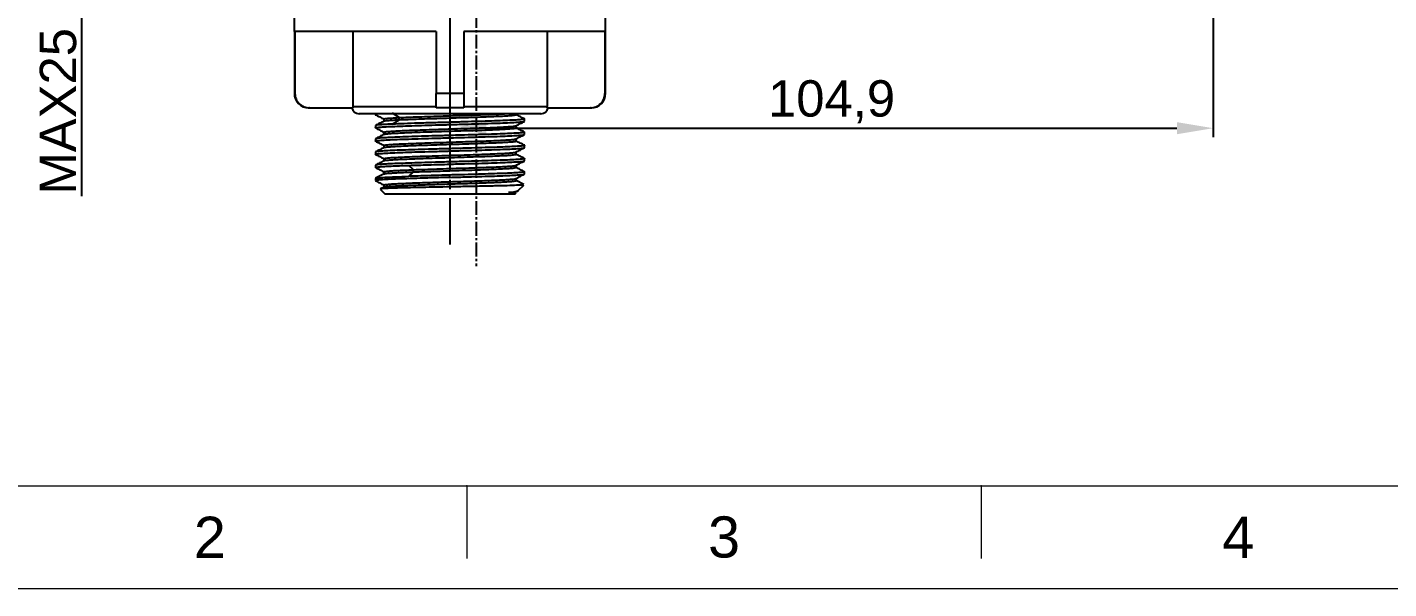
# Model space of a CAD drawing. Header units: millimetres. Extents: x 1243 to 1837, y -609 to -189.
# Drawn here: x 1337.7 to 1525, y -609 to -531.8 of the extents above; entities that cross this region are included whole.
import ezdxf

# ---------------------------------------------------------------- set-up
doc = ezdxf.new("R2010")
doc.units = ezdxf.units.MM
doc.header["$LTSCALE"] = 0.1
doc.linetypes.add('CENTER2', pattern=[28.575, 19.05, -3.175, 3.175, -3.175])
doc.linetypes.add('CENTERX2', pattern=[101.6, 63.5, -12.7, 12.7, -12.7])
doc.layers.get('0').update_dxf_attribs({"lineweight": 13})
doc.layers.add('CENTER', color=1, linetype='CENTERX2')
doc.layers.add('Cneter', color=1, linetype='CENTER2')
doc.layers.add('DIM', color=3, linetype='Continuous', lineweight=9)
doc.styles.get("Standard").update_dxf_attribs({"font": 'arial.ttf'})
doc.dimstyles.new('ISO-25', dxfattribs={"dimtxt": 2.5, "dimasz": 2.5, "dimexe": 1.25, "dimexo": 0.625, "dimtad": 1, "dimdec": 1, "dimtxsty": 'Standard', "dimcen": 2.5, "dimadec": 0, "dimazin": 0, "dimtfac": 1, "dimtdec": 1, "dimtmove": 0, "dimatfit": 3, "dimfxl": 0, "dimarcsym": 0})

# ---------------------------------------------------------------- blocks, each defined once
blk = doc.blocks.new('*D53')
at = {"layer": 'Defpoints', "color": 0}
for p in [(1378.12, -512.67), (1345.18, -526.69), (1376.87, -526.69)]:
    blk.add_point(p, dxfattribs=at)
at = {"layer": 'DIM', "color": 3, "linetype": 'ByBlock', "lineweight": -2}
for p, q in [((1377.5, -512.67), (1343.93, -512.67)), ((1345.18, -517.67), (1345.18, -521.69)), ((1376.24, -526.69), (1343.93, -526.69)), ((1345.18, -526.69), (1345.18, -555.04))]:
    blk.add_line(p, q, dxfattribs=at)
at = {"layer": 'DIM', "color": 3}
for points in [[(1344.34, -517.67), (1346.01, -517.67), (1345.18, -512.67)], [(1344.34, -521.69), (1346.01, -521.69), (1345.18, -526.69)]]:
    blk.add_solid(points, dxfattribs=at)
at = {"layer": 'DIM', "color": 3, "insert": (1342, -543.36), "char_height": 5, "attachment_point": 5, "rotation": 90}
blk.add_mtext('MAX25', dxfattribs=at)
blk = doc.blocks.new('*D54')
at = {"layer": 'Defpoints', "color": 0}
for p in [(1386.66, -426.03), (1376.94, -460.69), (1395.87, -463.88), (1388.41, -503.49), (1395.87, -561.76)]:
    blk.add_point(p, dxfattribs=at)
at = {"layer": 'DIM', "color": 3, "linetype": 'ByBlock', "lineweight": -2}
for p, q in [((1395.87, -463.26), (1395.87, -424.38)), ((1376.78, -460.09), (1368.18, -428.02))]:
    blk.add_line(p, q, dxfattribs=at)
blk.add_arc((1395.87, -531.35), 105.72, 92.7102, 102.2898, dxfattribs=at)
at = {"layer": 'DIM', "color": 3}
for points in [[(1390.85, -424.92), (1390.89, -426.58), (1395.87, -425.63)], [(1373.56, -428.86), (1373.17, -427.24), (1368.51, -429.23)]]:
    blk.add_solid(points, dxfattribs=at)
at = {"layer": 'DIM', "color": 3, "insert": (1381.66, -423.38), "char_height": 5, "attachment_point": 5, "rotation": 7.5}
blk.add_mtext('15°', dxfattribs=at)
blk = doc.blocks.new('*D56')
at = {"layer": 'Defpoints', "color": 0}
for p in [(1395.87, -512.69), (1500.82, -512.69), (1500.82, -545.68)]:
    blk.add_point(p, dxfattribs=at)
at = {"layer": 'DIM', "color": 3, "linetype": 'ByBlock', "lineweight": -2}
for p, q in [((1395.87, -513.31), (1395.87, -546.93)), ((1500.82, -513.31), (1500.82, -546.93)), ((1400.87, -545.68), (1495.82, -545.68))]:
    blk.add_line(p, q, dxfattribs=at)
at = {"layer": 'DIM', "color": 3}
for points in [[(1400.87, -544.85), (1400.87, -546.51), (1395.87, -545.68)], [(1495.82, -544.85), (1495.82, -546.51), (1500.82, -545.68)]]:
    blk.add_solid(points, dxfattribs=at)
at = {"layer": 'DIM', "color": 3, "insert": (1448.34, -542.05), "char_height": 5, "attachment_point": 5}
blk.add_mtext('104,9', dxfattribs=at)
blk = doc.blocks.new('*D58')
at = {"layer": 'Defpoints', "color": 0}
for p in [(1399.49, -398.53), (1486.34, -449.96), (1431.14, -491.49), (1500.82, -512.69), (1399.49, -564.65)]:
    blk.add_point(p, dxfattribs=at)
at = {"layer": 'DIM', "color": 3, "linetype": 'ByBlock', "lineweight": -2}
blk.add_arc((1399.49, -73.78), 418.91, 270.6839, 282.3161, dxfattribs=at)
at = {"layer": 'DIM', "color": 3}
for points in [[(1488.66, -482.24), (1489.03, -483.86), (1493.72, -481.95)], [(1404.49, -493.49), (1404.48, -491.83), (1399.49, -492.69)]]:
    blk.add_solid(points, dxfattribs=at)
at = {"layer": 'DIM', "color": 3, "insert": (1446.55, -486.84), "char_height": 5, "attachment_point": 5, "rotation": 6.5}
blk.add_mtext('13°', dxfattribs=at)

msp = doc.modelspace()

# ---------------------------------------------------------------- linework, layer by layer
at = {"color": 7, "linetype": 'Continuous', "lineweight": 25}
for p, q in [((1374.47, -532.39), (1374.47, -528.69)), ((1417.27, -532.39), (1417.27, -528.69)), ((1374.47, -532.39), (1374.47, -540.89)), ((1374.55, -532.39), (1374.55, -540.89)), ((1393.97, -532.39), (1374.55, -532.39)), ((1382.5, -532.39), (1382.5, -542.69)), ((1393.97, -532.39), (1393.97, -540.89)), ((1417.18, -532.39), (1397.77, -532.39)), ((1397.77, -532.39), (1397.77, -540.89)), ((1409.23, -532.39), (1409.23, -542.69)), ((1417.18, -532.39), (1417.18, -540.89)), ((1417.27, -540.89), (1417.27, -532.39)), ((1374.55, -540.89), (1374.47, -540.89)), ((1397.77, -540.89), (1393.97, -540.89)), ((1417.27, -540.89), (1417.18, -540.89)), ((1376.56, -542.89), (1376.47, -542.89)), ((1376.56, -542.89), (1382.52, -542.89)), ((1382.5, -542.69), (1393.97, -542.69)), ((1397.77, -542.89), (1393.97, -542.89)), ((1397.77, -542.69), (1409.23, -542.69)), ((1409.21, -542.89), (1415.18, -542.89)), ((1415.27, -542.89), (1415.18, -542.89)), ((1408.37, -543.69), (1383.37, -543.69)), ((1385.62, -543.69), (1385.62, -543.82)), ((1386.77, -544.42), (1386.77, -544.72)), ((1388.86, -544.22), (1387.98, -543.62)), ((1387.98, -545.12), (1388.86, -544.52)), ((1388.86, -544.52), (1388.86, -544.22)), ((1404.97, -543.82), (1404.97, -543.69)), ((1406.12, -544.73), (1406.12, -544.41)), ((1385.62, -545.32), (1385.62, -545.64)), ((1386.77, -546.24), (1386.77, -546.53)), ((1395.87, -545.18), (1395.87, -544.87)), ((1395.87, -547), (1395.87, -546.68)), ((1404.97, -545.63), (1404.97, -545.34)), ((1406.12, -546.54), (1406.12, -546.23)), ((1385.62, -547.14), (1385.62, -547.45)), ((1386.77, -548.05), (1386.77, -548.34)), ((1395.87, -548.81), (1395.87, -548.5)), ((1404.97, -547.44), (1404.97, -547.15)), ((1406.12, -548.36), (1406.12, -548.04)), ((1385.62, -548.95), (1385.62, -549.26)), ((1386.77, -549.86), (1386.77, -550.15)), ((1395.87, -550.62), (1395.87, -550.31)), ((1404.97, -549.26), (1404.97, -548.96)), ((1406.12, -550.17), (1406.12, -549.86)), ((1385.62, -550.76), (1385.62, -551.08)), ((1386.8, -551.96), (1385.63, -552.57)), ((1386.77, -551.68), (1386.77, -551.97)), ((1390.84, -551.39), (1390.2, -550.79)), ((1390.2, -552.29), (1390.84, -551.69)), ((1390.84, -551.69), (1390.84, -551.39)), ((1395.87, -552.44), (1395.87, -552.12)), ((1404.97, -551.07), (1404.97, -550.78)), ((1406.12, -551.98), (1406.12, -551.67)), ((1385.62, -552.58), (1385.62, -552.89)), ((1385.66, -552.58), (1385.63, -552.57)), ((1386.28, -554.05), (1386.92, -554.69)), ((1386.8, -553.77), (1386.32, -554.02)), ((1386.77, -553.49), (1386.77, -553.78)), ((1404.97, -552.89), (1404.97, -552.59)), ((1406.01, -553.42), (1404.97, -552.88)), ((1405.25, -554.25), (1406.02, -553.49)), ((1386.92, -554.69), (1395.87, -554.69)), ((1395.87, -554.69), (1404.82, -554.69)), ((1404.82, -554.69), (1404.95, -554.56)), ((1404.96, -554.4), (1405.25, -554.25)), ((1404.97, -554.54), (1404.97, -554.4))]:
    msp.add_line(p, q, dxfattribs=at)
for p, q in [((1256.79, -594.84), (1822.45, -594.84)), ((1398.2, -594.84), (1398.2, -604.84)), ((1468.91, -594.84), (1468.91, -604.84))]:
    msp.add_line(p, q)
for centre, radius, start, end in [((1376.47, -540.89), 2, 180, 270), ((1415.27, -540.89), 2, 270, 0), ((1383.37, -542.69), 1, 191.537, 270), ((1408.37, -542.69), 1, 270, 348.463)]:
    msp.add_arc(centre, radius, start, end, dxfattribs=at)
for points, knots in [([(1374.55, -540.89), (1374.58, -541.15), (1374.64, -541.67), (1375.11, -542.33), (1375.77, -542.8), (1376.3, -542.86), (1376.56, -542.89)], [0, 0, 0, 0, 0.248595, 0.498832, 0.74957, 1, 1, 1, 1]), ([(1393.97, -542.89), (1393.97, -542.86), (1393.97, -542.8), (1393.97, -542.33), (1393.97, -541.67), (1393.97, -541.15), (1393.97, -540.89)], [0, 0, 0, 0, 0.25043, 0.501168, 0.751405, 1, 1, 1, 1]), ([(1397.77, -540.89), (1397.77, -541.15), (1397.77, -541.67), (1397.77, -542.33), (1397.77, -542.8), (1397.77, -542.86), (1397.77, -542.89)], [0, 0, 0, 0, 0.248595, 0.498832, 0.74957, 1, 1, 1, 1]), ([(1415.18, -542.89), (1415.44, -542.86), (1415.97, -542.8), (1416.63, -542.33), (1417.09, -541.67), (1417.15, -541.15), (1417.18, -540.89)], [0, 0, 0, 0, 0.2504295, 0.5011683, 0.7514048, 1, 1, 1, 1]), ([(1382.5, -542.69), (1382.5, -542.72), (1382.51, -542.79), (1382.52, -542.86), (1382.52, -542.89)], [0, 0, 0, 0, 0.569714, 1, 1, 1, 1]), ([(1409.21, -542.89), (1409.22, -542.85), (1409.23, -542.78), (1409.23, -542.72), (1409.23, -542.69)], [0, 0, 0, 0, 0.549984, 1, 1, 1, 1]), ([(1385.65, -543.84), (1385.64, -543.83), (1385.61, -543.83), (1385.62, -543.82), (1385.63, -543.82)], [0, 0, 0, 0, 0.712898, 1, 1, 1, 1]), ([(1385.63, -543.83), (1385.82, -543.93), (1386.2, -544.13), (1386.59, -544.33), (1386.77, -544.43)], [0, 0, 0, 0, 0.51202, 1, 1, 1, 1]), ([(1386.78, -544.71), (1386.59, -544.81), (1386.2, -545.01), (1385.82, -545.21), (1385.63, -545.31)], [0, 0, 0, 0, 0.4985403, 1, 1, 1, 1]), ([(1386.81, -544.42), (1386.81, -544.41), (1386.79, -544.38), (1387.15, -544.33), (1387.81, -544.28), (1388.51, -544.24), (1388.86, -544.22)], [0, 0, 0, 0, 0.1577179, 0.4384926, 0.7192227, 1, 1, 1, 1]), ([(1386.82, -544.72), (1386.81, -544.71), (1386.8, -544.68), (1387.15, -544.63), (1387.81, -544.58), (1388.51, -544.54), (1388.86, -544.52)], [0, 0, 0, 0, 0.142084, 0.42807, 0.714011, 1, 1, 1, 1]), ([(1388.86, -544.22), (1389.27, -544.2), (1390.07, -544.17), (1391.56, -544.11), (1393.19, -544.05), (1394.93, -544), (1396.71, -543.94), (1398.45, -543.88), (1400.1, -543.83), (1401.57, -543.77), (1402.69, -543.73), (1403.19, -543.7), (1403.37, -543.69)], [0, 0, 0, 0, 0.1046196, 0.2092216, 0.3138402, 0.4184423, 0.5230599, 0.6276635, 0.7322797, 0.8368852, 0.9414996, 1, 1, 1, 1]), ([(1388.86, -544.52), (1389.27, -544.5), (1390.07, -544.47), (1391.56, -544.41), (1393.19, -544.35), (1394.93, -544.3), (1396.71, -544.24), (1398.45, -544.19), (1400.09, -544.13), (1401.58, -544.07), (1402.85, -544.02), (1403.87, -543.96), (1404.56, -543.9), (1404.94, -543.86), (1404.93, -543.83), (1404.93, -543.81)], [0, 0, 0, 0, 0.079211, 0.1584087, 0.237619, 0.3168167, 0.3960262, 0.4752251, 0.5544335, 0.6336339, 0.712841, 0.792043, 0.8712484, 0.9504522, 1, 1, 1, 1]), ([(1406.05, -544.39), (1406.08, -544.4), (1406.19, -544.43), (1405.97, -544.47), (1405.4, -544.53), (1404.45, -544.58), (1403.16, -544.64), (1401.6, -544.7), (1399.82, -544.75), (1397.88, -544.81), (1396.54, -544.85), (1395.87, -544.87)], [0, 0, 0, 0, 0.040613, 0.160536, 0.28046, 0.400383, 0.520307, 0.64023, 0.760153, 0.880077, 1, 1, 1, 1]), ([(1404.94, -545.35), (1405.14, -545.25), (1405.53, -545.04), (1405.92, -544.84), (1406.11, -544.74)], [0, 0, 0, 0, 0.4999588, 1, 1, 1, 1]), ([(1406.1, -544.4), (1405.91, -544.3), (1405.53, -544.1), (1405.15, -543.9), (1404.97, -543.81)], [0, 0, 0, 0, 0.513762, 1, 1, 1, 1]), ([(1385.68, -545.65), (1385.65, -545.65), (1385.55, -545.62), (1385.77, -545.58), (1386.33, -545.52), (1387.29, -545.47), (1388.57, -545.41), (1390.14, -545.35), (1391.92, -545.29), (1393.86, -545.24), (1395.2, -545.2), (1395.87, -545.18)], [0, 0, 0, 0, 0.034456, 0.155149, 0.275842, 0.396535, 0.517228, 0.637921, 0.758614, 0.879307, 1, 1, 1, 1]), ([(1387.98, -545.12), (1387.68, -545.13), (1387.1, -545.16), (1386.43, -545.2), (1385.95, -545.24), (1385.67, -545.28), (1385.64, -545.31), (1385.63, -545.32)], [0, 0, 0, 0, 0.2043655, 0.4087311, 0.6130966, 0.8174621, 1, 1, 1, 1]), ([(1385.63, -545.65), (1385.82, -545.75), (1386.2, -545.95), (1386.59, -546.15), (1386.77, -546.24)], [0, 0, 0, 0, 0.5107235, 1, 1, 1, 1]), ([(1386.8, -546.51), (1386.6, -546.61), (1386.21, -546.82), (1385.82, -547.02), (1385.63, -547.12)], [0, 0, 0, 0, 0.49996, 1, 1, 1, 1]), ([(1386.78, -546.24), (1386.81, -546.22), (1386.86, -546.18), (1387.36, -546.13), (1388.17, -546.07), (1389.27, -546.01), (1390.61, -545.96), (1392.16, -545.9), (1393.84, -545.85), (1395.6, -545.79), (1397.37, -545.73), (1399.08, -545.68), (1400.68, -545.62), (1402.09, -545.57), (1403.27, -545.51), (1404.16, -545.45), (1404.76, -545.4), (1404.88, -545.36), (1404.94, -545.35)], [0, 0, 0, 0, 0.059497, 0.122492, 0.185493, 0.248487, 0.311488, 0.374481, 0.437484, 0.500476, 0.563479, 0.62647, 0.689473, 0.752465, 0.815468, 0.87846, 0.941463, 1, 1, 1, 1]), ([(1386.83, -546.52), (1386.85, -546.51), (1386.9, -546.48), (1387.37, -546.43), (1388.16, -546.37), (1389.27, -546.31), (1390.61, -546.26), (1392.16, -546.2), (1393.84, -546.15), (1395.6, -546.09), (1397.37, -546.03), (1399.08, -545.98), (1400.68, -545.92), (1402.09, -545.87), (1403.27, -545.81), (1404.17, -545.75), (1404.74, -545.7), (1404.99, -545.66), (1404.94, -545.63), (1404.93, -545.63)], [0, 0, 0, 0, 0.039067, 0.1020985, 0.1651353, 0.2281656, 0.2912034, 0.3542327, 0.4172712, 0.4802998, 0.5433388, 0.6063669, 0.6694061, 0.7324342, 0.7954733, 0.8585016, 0.9215404, 0.9845693, 1, 1, 1, 1]), ([(1406.06, -546.21), (1406.08, -546.22), (1406.19, -546.24), (1405.97, -546.28), (1405.4, -546.34), (1404.45, -546.4), (1403.16, -546.45), (1401.6, -546.51), (1399.82, -546.57), (1397.88, -546.62), (1396.54, -546.66), (1395.87, -546.68)], [0, 0, 0, 0, 0.034668, 0.155334, 0.276001, 0.396667, 0.517334, 0.638, 0.758667, 0.879333, 1, 1, 1, 1]), ([(1404.94, -547.16), (1405.14, -547.06), (1405.53, -546.86), (1405.91, -546.66), (1406.11, -546.55)], [0, 0, 0, 0, 0.49996, 1, 1, 1, 1]), ([(1406.11, -546.22), (1405.91, -546.11), (1405.53, -545.92), (1405.15, -545.72), (1404.97, -545.62)], [0, 0, 0, 0, 0.5109255, 1, 1, 1, 1]), ([(1385.68, -547.47), (1385.65, -547.46), (1385.55, -547.44), (1385.77, -547.39), (1386.33, -547.34), (1387.29, -547.28), (1388.57, -547.22), (1390.14, -547.17), (1391.92, -547.11), (1393.86, -547.05), (1395.2, -547.01), (1395.87, -547)], [0, 0, 0, 0, 0.035147, 0.155754, 0.27636, 0.396967, 0.517573, 0.63818, 0.758787, 0.879393, 1, 1, 1, 1]), ([(1385.63, -547.46), (1385.82, -547.56), (1386.2, -547.76), (1386.59, -547.96), (1386.77, -548.06)], [0, 0, 0, 0, 0.511144, 1, 1, 1, 1]), ([(1386.79, -548.33), (1386.6, -548.43), (1386.21, -548.63), (1385.82, -548.84), (1385.63, -548.94)], [0, 0, 0, 0, 0.499958, 1, 1, 1, 1]), ([(1386.79, -548.33), (1386.79, -548.33), (1386.77, -548.31), (1387.04, -548.28), (1387.62, -548.22), (1388.55, -548.16), (1389.75, -548.11), (1391.18, -548.05), (1392.78, -547.99), (1394.5, -547.94), (1396.27, -547.88), (1398.03, -547.83), (1399.7, -547.77), (1401.23, -547.71), (1402.56, -547.66), (1403.64, -547.6), (1404.42, -547.55), (1404.89, -547.49), (1404.93, -547.46), (1404.95, -547.44)], [0, 0, 0, 0, 0.000562, 0.063539, 0.126513, 0.189489, 0.252464, 0.315439, 0.378415, 0.441389, 0.504367, 0.567339, 0.630318, 0.693289, 0.756268, 0.819238, 0.882219, 0.945188, 1, 1, 1, 1]), ([(1386.81, -548.05), (1386.8, -548.04), (1386.75, -548.02), (1387.03, -547.97), (1387.62, -547.92), (1388.55, -547.86), (1389.75, -547.81), (1391.18, -547.75), (1392.78, -547.69), (1394.5, -547.64), (1396.27, -547.58), (1398.03, -547.53), (1399.7, -547.47), (1401.23, -547.41), (1402.56, -547.36), (1403.64, -547.3), (1404.42, -547.25), (1404.85, -547.2), (1404.89, -547.17), (1404.91, -547.16)], [0, 0, 0, 0, 0.020463, 0.083477, 0.146486, 0.209499, 0.27251, 0.335521, 0.398533, 0.461543, 0.524557, 0.587565, 0.65058, 0.713587, 0.776603, 0.839609, 0.902625, 0.965631, 1, 1, 1, 1]), ([(1406.06, -548.03), (1406.09, -548.03), (1406.19, -548.06), (1405.97, -548.1), (1405.4, -548.16), (1404.45, -548.21), (1403.16, -548.27), (1401.6, -548.33), (1399.82, -548.38), (1397.88, -548.44), (1396.54, -548.48), (1395.87, -548.5)], [0, 0, 0, 0, 0.034452, 0.155145, 0.275839, 0.396532, 0.517226, 0.637919, 0.758613, 0.879306, 1, 1, 1, 1]), ([(1404.94, -548.98), (1405.13, -548.88), (1405.52, -548.68), (1405.91, -548.47), (1406.1, -548.37)], [0, 0, 0, 0, 0.499958, 1, 1, 1, 1]), ([(1406.11, -548.03), (1405.92, -547.93), (1405.53, -547.73), (1405.15, -547.53), (1404.97, -547.43)], [0, 0, 0, 0, 0.510657, 1, 1, 1, 1]), ([(1385.69, -549.28), (1385.66, -549.28), (1385.55, -549.25), (1385.77, -549.21), (1386.33, -549.15), (1387.29, -549.09), (1388.57, -549.04), (1390.14, -548.98), (1391.92, -548.92), (1393.86, -548.87), (1395.2, -548.83), (1395.87, -548.81)], [0, 0, 0, 0, 0.040481, 0.160421, 0.28036, 0.4003, 0.52024, 0.64018, 0.76012, 0.88006, 1, 1, 1, 1]), ([(1386.79, -550.14), (1386.6, -550.25), (1386.21, -550.45), (1385.82, -550.65), (1385.62, -550.75)], [0, 0, 0, 0, 0.499955, 1, 1, 1, 1]), ([(1385.63, -549.28), (1385.83, -549.38), (1386.21, -549.58), (1386.59, -549.78), (1386.77, -549.87)], [0, 0, 0, 0, 0.513436, 1, 1, 1, 1]), ([(1386.81, -549.86), (1386.81, -549.85), (1386.81, -549.82), (1387.21, -549.77), (1387.94, -549.71), (1388.97, -549.66), (1390.26, -549.6), (1391.76, -549.54), (1393.42, -549.49), (1395.17, -549.43), (1396.94, -549.38), (1398.67, -549.32), (1400.3, -549.26), (1401.76, -549.21), (1403, -549.15), (1403.98, -549.1), (1404.62, -549.04), (1404.93, -549), (1404.93, -548.98), (1404.92, -548.98)], [0, 0, 0, 0, 0.044192, 0.10742, 0.170658, 0.233887, 0.297124, 0.360353, 0.423589, 0.48682, 0.550055, 0.613287, 0.676521, 0.739755, 0.802987, 0.866222, 0.929453, 0.992689, 1, 1, 1, 1]), ([(1386.83, -550.15), (1386.83, -550.14), (1386.84, -550.11), (1387.22, -550.07), (1387.94, -550.01), (1388.97, -549.96), (1390.26, -549.9), (1391.76, -549.84), (1393.42, -549.79), (1395.17, -549.73), (1396.94, -549.68), (1398.67, -549.62), (1400.3, -549.56), (1401.76, -549.51), (1403, -549.45), (1403.98, -549.4), (1404.63, -549.34), (1404.96, -549.29), (1404.93, -549.27), (1404.92, -549.26)], [0, 0, 0, 0, 0.026136, 0.089011, 0.151897, 0.214773, 0.277658, 0.340535, 0.403419, 0.466297, 0.52918, 0.59206, 0.654941, 0.717822, 0.780702, 0.843585, 0.906463, 0.969347, 1, 1, 1, 1]), ([(1406.07, -549.84), (1406.09, -549.85), (1406.19, -549.87), (1405.97, -549.91), (1405.41, -549.97), (1404.45, -550.03), (1403.16, -550.08), (1401.6, -550.14), (1399.82, -550.2), (1397.88, -550.25), (1396.54, -550.29), (1395.87, -550.31)], [0, 0, 0, 0, 0.030859, 0.152001, 0.273144, 0.394287, 0.515429, 0.636572, 0.757715, 0.878857, 1, 1, 1, 1]), ([(1404.93, -550.79), (1405.13, -550.69), (1405.52, -550.49), (1405.91, -550.29), (1406.1, -550.19)], [0, 0, 0, 0, 0.499962, 1, 1, 1, 1]), ([(1406.11, -549.85), (1405.92, -549.74), (1405.54, -549.54), (1405.15, -549.35), (1404.97, -549.25)], [0, 0, 0, 0, 0.509545, 1, 1, 1, 1]), ([(1385.64, -551.08), (1385.63, -551.07), (1385.59, -551.06), (1385.77, -551.02), (1386.18, -550.98), (1386.86, -550.93), (1387.77, -550.88), (1388.88, -550.84), (1389.76, -550.81), (1390.2, -550.79)], [0, 0, 0, 0, 0.026909, 0.189091, 0.351273, 0.513455, 0.675636, 0.837818, 1, 1, 1, 1]), ([(1385.63, -551.09), (1385.82, -551.19), (1386.21, -551.39), (1386.6, -551.6), (1386.79, -551.7)], [0, 0, 0, 0, 0.500031, 1, 1, 1, 1]), ([(1385.66, -552.56), (1385.74, -552.54), (1385.91, -552.5), (1386.86, -552.43), (1388.27, -552.36), (1389.56, -552.32), (1390.2, -552.29)], [0, 0, 0, 0, 0.235409, 0.490273, 0.745136, 1, 1, 1, 1]), ([(1386.79, -551.68), (1386.8, -551.66), (1386.82, -551.63), (1387.15, -551.59), (1387.73, -551.54), (1388.56, -551.49), (1389.59, -551.44), (1390.42, -551.41), (1390.84, -551.39)], [0, 0, 0, 0, 0.135714, 0.308571, 0.481432, 0.654289, 0.827152, 1, 1, 1, 1]), ([(1386.8, -551.96), (1386.84, -551.94), (1386.94, -551.91), (1387.35, -551.87), (1387.95, -551.83), (1388.75, -551.78), (1389.71, -551.74), (1390.46, -551.71), (1390.84, -551.69)], [0, 0, 0, 0, 0.1620043, 0.3296117, 0.4972059, 0.6648094, 0.8324094, 1, 1, 1, 1]), ([(1390.84, -551.39), (1391.35, -551.37), (1392.36, -551.34), (1394.07, -551.28), (1395.83, -551.22), (1397.6, -551.17), (1399.3, -551.11), (1400.88, -551.06), (1402.26, -551), (1403.41, -550.94), (1404.26, -550.89), (1404.79, -550.84), (1404.87, -550.8), (1404.91, -550.79)], [0, 0, 0, 0, 0.093146, 0.186275, 0.27942, 0.37255, 0.465694, 0.558825, 0.651967, 0.7451, 0.838241, 0.931376, 1, 1, 1, 1]), ([(1390.84, -551.69), (1391.35, -551.67), (1392.37, -551.64), (1394.07, -551.58), (1395.83, -551.52), (1397.6, -551.47), (1399.3, -551.41), (1400.87, -551.36), (1402.26, -551.3), (1403.4, -551.24), (1404.27, -551.19), (1404.79, -551.13), (1405.01, -551.09), (1404.95, -551.07), (1404.95, -551.07)], [0, 0, 0, 0, 0.089998, 0.179982, 0.269979, 0.359962, 0.449959, 0.539944, 0.629939, 0.719925, 0.809919, 0.899907, 0.989899, 1, 1, 1, 1]), ([(1406.07, -551.66), (1406.09, -551.66), (1406.19, -551.68), (1405.97, -551.73), (1405.41, -551.78), (1404.45, -551.84), (1403.16, -551.9), (1401.6, -551.95), (1399.82, -552.01), (1397.88, -552.07), (1396.54, -552.1), (1395.87, -552.12)], [0, 0, 0, 0, 0.027728, 0.149262, 0.270796, 0.39233, 0.513864, 0.635398, 0.756932, 0.878466, 1, 1, 1, 1]), ([(1404.94, -552.61), (1405.13, -552.5), (1405.52, -552.3), (1405.91, -552.1), (1406.11, -552)], [0, 0, 0, 0, 0.499956, 1, 1, 1, 1]), ([(1406.12, -551.66), (1405.92, -551.56), (1405.54, -551.36), (1405.15, -551.16), (1404.97, -551.06)], [0, 0, 0, 0, 0.508167, 1, 1, 1, 1]), ([(1385.62, -552.9), (1385.82, -553), (1386.2, -553.2), (1386.58, -553.4), (1386.77, -553.5)], [0, 0, 0, 0, 0.508479, 1, 1, 1, 1]), ([(1395.87, -552.44), (1395.17, -552.46), (1393.77, -552.5), (1391.75, -552.56), (1389.91, -552.62), (1388.32, -552.67), (1387.04, -552.73), (1386.15, -552.79), (1385.66, -552.85), (1385.67, -552.88), (1385.67, -552.89)], [0, 0, 0, 0, 0.130646, 0.261293, 0.391939, 0.522585, 0.653232, 0.783878, 0.914524, 1, 1, 1, 1]), ([(1395.87, -553.75), (1395.22, -553.76), (1393.94, -553.79), (1392.09, -553.82), (1390.4, -553.86), (1388.94, -553.9), (1387.75, -553.93), (1386.89, -553.97), (1386.35, -554.01), (1386.3, -554.03), (1386.28, -554.05)], [0, 0, 0, 0, 0.126674, 0.252869, 0.378586, 0.503826, 0.628586, 0.752869, 0.876674, 1, 1, 1, 1]), ([(1386.8, -553.49), (1386.8, -553.48), (1386.8, -553.45), (1387.11, -553.41), (1387.67, -553.36), (1388.48, -553.31), (1389.49, -553.26), (1390.7, -553.21), (1392.05, -553.16), (1393.51, -553.11), (1395.04, -553.06), (1396.6, -553.01), (1398.13, -552.97), (1399.6, -552.92), (1400.96, -552.87), (1402.17, -552.82), (1403.2, -552.77), (1404.02, -552.72), (1404.59, -552.67), (1404.89, -552.63), (1404.91, -552.61), (1404.92, -552.6)], [0, 0, 0, 0, 0.038633, 0.093965, 0.149292, 0.204624, 0.259952, 0.315283, 0.370611, 0.425942, 0.481271, 0.536601, 0.591931, 0.64726, 0.702591, 0.75792, 0.81325, 0.868579, 0.92391, 0.979238, 1, 1, 1, 1]), ([(1386.81, -553.77), (1386.84, -553.76), (1386.9, -553.73), (1387.26, -553.69), (1387.82, -553.65), (1388.58, -553.6), (1389.51, -553.56), (1390.59, -553.52), (1391.79, -553.47), (1393.1, -553.43), (1394.46, -553.38), (1395.86, -553.34), (1397.26, -553.29), (1398.63, -553.25), (1399.94, -553.2), (1401.14, -553.16), (1402.22, -553.12), (1403.15, -553.07), (1403.91, -553.03), (1404.48, -552.98), (1404.83, -552.94), (1404.99, -552.9), (1404.95, -552.89), (1404.95, -552.88)], [0, 0, 0, 0, 0.038881, 0.088927, 0.138968, 0.189014, 0.239056, 0.289101, 0.339145, 0.389188, 0.439233, 0.489274, 0.539321, 0.589362, 0.639408, 0.68945, 0.739494, 0.789539, 0.839581, 0.889627, 0.939668, 0.989714, 1, 1, 1, 1]), ([(1405.98, -553.45), (1405.98, -553.46), (1405.99, -553.48), (1405.35, -553.52), (1404.18, -553.57), (1402.52, -553.61), (1400.5, -553.66), (1398.24, -553.7), (1396.66, -553.73), (1395.87, -553.75)], [0, 0, 0, 0, 0.088192, 0.241879, 0.394878, 0.54719, 0.698814, 0.849751, 1, 1, 1, 1]), ([(1403.92, -554.54), (1404.25, -554.49), (1404.91, -554.39), (1405.29, -554.29), (1405.25, -554.24), (1405.25, -554.24)], [0, 0, 0, 0, 0.475916, 0.959247, 1, 1, 1, 1]), ([(1403.92, -554.54), (1404.13, -554.52), (1404.57, -554.49), (1404.91, -554.44), (1404.94, -554.41), (1404.95, -554.4)], [0, 0, 0, 0, 0.35112, 0.70227, 1, 1, 1, 1]), ([(1404.93, -554.54), (1404.91, -554.54), (1404.85, -554.54), (1404.24, -554.54), (1403.92, -554.54)], [0, 0, 0, 0, 0.464559, 1, 1, 1, 1])]:
    msp.add_open_spline(points, degree=3, knots=knots, dxfattribs=at)
for points in [[(1395.87, -545.18), (1396.54, -545.16), (1397.88, -545.12), (1399.82, -545.07), (1401.6, -545.01), (1403.16, -544.95), (1404.45, -544.9), (1405.4, -544.84), (1406, -544.78), (1406.08, -544.75), (1406.12, -544.73)], [(1395.87, -546.68), (1395.2, -546.7), (1393.86, -546.74), (1391.92, -546.79), (1390.14, -546.85), (1388.57, -546.91), (1387.29, -546.97), (1386.34, -547.02), (1385.73, -547.08), (1385.66, -547.12), (1385.62, -547.14)], [(1395.87, -544.87), (1395.12, -544.89), (1393.62, -544.93), (1391.48, -544.99), (1389.52, -545.06), (1388.49, -545.1), (1387.98, -545.12)], [(1395.87, -547), (1396.54, -546.98), (1397.88, -546.94), (1399.82, -546.88), (1401.6, -546.83), (1403.16, -546.77), (1404.45, -546.71), (1405.4, -546.66), (1406, -546.6), (1406.08, -546.56), (1406.12, -546.54)], [(1395.87, -548.5), (1395.2, -548.51), (1393.86, -548.55), (1391.92, -548.61), (1390.14, -548.67), (1388.57, -548.72), (1387.29, -548.78), (1386.34, -548.84), (1385.73, -548.89), (1385.66, -548.93), (1385.62, -548.95)], [(1395.87, -548.81), (1396.54, -548.79), (1397.88, -548.75), (1399.82, -548.7), (1401.6, -548.64), (1403.16, -548.58), (1404.45, -548.53), (1405.4, -548.47), (1406, -548.41), (1406.08, -548.37), (1406.12, -548.36)], [(1395.87, -550.31), (1395.2, -550.33), (1393.86, -550.37), (1391.92, -550.42), (1390.14, -550.48), (1388.57, -550.54), (1387.29, -550.59), (1386.34, -550.65), (1385.73, -550.71), (1385.66, -550.74), (1385.62, -550.76)], [(1395.87, -550.62), (1396.54, -550.6), (1397.88, -550.57), (1399.82, -550.51), (1401.6, -550.45), (1403.16, -550.4), (1404.45, -550.34), (1405.4, -550.28), (1406, -550.23), (1406.08, -550.19), (1406.12, -550.17)], [(1390.2, -550.79), (1390.63, -550.78), (1391.49, -550.75), (1392.9, -550.71), (1394.37, -550.67), (1395.37, -550.64), (1395.87, -550.62)], [(1395.87, -552.12), (1395.37, -552.14), (1394.37, -552.17), (1392.9, -552.21), (1391.49, -552.25), (1390.63, -552.28), (1390.2, -552.29)], [(1395.87, -552.44), (1396.54, -552.42), (1397.88, -552.38), (1399.82, -552.32), (1401.6, -552.27), (1403.16, -552.21), (1404.45, -552.15), (1405.4, -552.1), (1406, -552.04), (1406.08, -552), (1406.12, -551.98)]]:
    msp.add_open_spline(points, degree=3, dxfattribs=at)
for p in [(1398.2, -594.84), (1468.91, -594.84)]:
    msp.add_point(p)
at = {"layer": 'CENTER'}
msp.add_line((1395.87, -463.88), (1395.87, -561.76), dxfattribs=at)
at = {"layer": 'Cneter'}
msp.add_line((1399.49, -398.53), (1399.49, -564.65), dxfattribs=at)
at = {"layer": 'DIM', "color": 7}
msp.add_lwpolyline([(1242.65, -188.98), (1836.59, -188.98), (1836.59, -608.98), (1242.65, -608.98)], close=True, dxfattribs=at)

# ---------------------------------------------------------------- texts
at = {"char_height": 5.66, "attachment_point": 5}
for s, insert in [('2', (1362.85, -601.91)), ('3', (1433.56, -601.91)), ('4', (1504.26, -601.91))]:
    msp.add_mtext_dynamic_manual_height_columns(s, width=50, gutter_width=12.5, heights=[0], dxfattribs=dict(at, insert=insert))

# ---------------------------------------------------------------- dimensions: what is measured, and where the dimension line sits
at = {"layer": 'DIM', "color": 7}
for base, line1, line2, picture, middle in [((1431.14, -491.49), ((1399.49, -398.53), (1399.49, -564.65)), ((1500.82, -512.69), (1486.34, -449.96)), '*D58', (1446.55, -486.84)), ((1386.66, -426.03), ((1395.87, -463.88), (1395.87, -561.76)), ((1388.41, -503.49), (1376.94, -460.69)), '*D54', (1381.66, -423.38))]:
    dim = msp.add_angular_dim_2l(base=base, line1=line1, line2=line2, dimstyle='ISO-25', override={"dimtxt": 5, "dimasz": 5, "dimcen": 5, "dimclrd": 3, "dimclre": 3, "dimclrt": 3, "dimfxl": 1.25, "dimarcsym": 1}, dxfattribs=at)
    dim.commit()
    dim.dimension.update_dxf_attribs({"geometry": picture, "text_midpoint": middle})
dim = msp.add_linear_dim(base=(1345.18, -526.69), p1=(1378.12, -512.67), p2=(1376.87, -526.69), angle=90, text='MAX25', dimstyle='ISO-25', override={"dimtxt": 5, "dimasz": 5, "dimcen": 5, "dimclrd": 3, "dimclre": 3, "dimclrt": 3, "dimfxl": 1.25, "dimarcsym": 1}, dxfattribs=at)
dim.commit()
dim.dimension.update_dxf_attribs({"geometry": '*D53', "text_midpoint": (1342, -543.36)})
dim = msp.add_linear_dim(base=(1500.8177, -545.6812), p1=(1395.869, -512.6856), p2=(1500.8177, -512.6856), dimstyle='ISO-25', override={"dimtxt": 5, "dimasz": 5, "dimcen": 5, "dimclrd": 3, "dimclre": 3, "dimclrt": 3, "dimfxl": 1.25, "dimarcsym": 1}, dxfattribs=at)
dim.commit()
dim.dimension.update_dxf_attribs({"geometry": '*D56', "text_midpoint": (1448.3433, -542.0514)})

doc.saveas('drawing.dxf')
